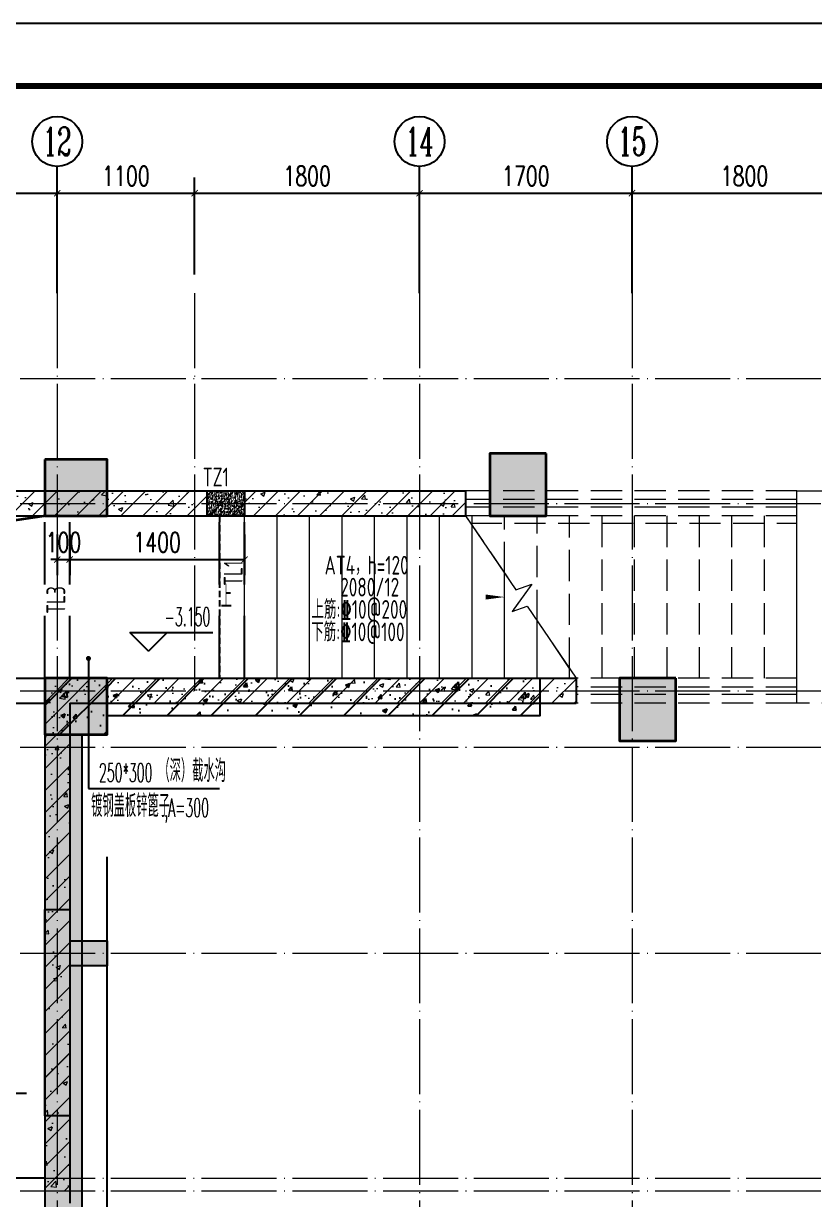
# Model space of a CAD drawing. Extents: x -655480 to 203344, y -294099 to 287156.
# Drawn here: x 53416 to 59745, y 216773 to 226182 of the extents above; entities that cross this region are included whole.
import ezdxf
from ezdxf.enums import TextEntityAlignment as Align

# ---------------------------------------------------------------- set-up
doc = ezdxf.new("R2010")
doc.units = 0
doc.header["$LTSCALE"] = 1000
for name, pattern in [('#P_--_20B1_001_t3$0$DASH', [0.35, 0.25, -0.1]), ('DASHED', [0.75, 0.5, -0.25]), ('DOTE', [2.42, 2, -0.2, 0.02, -0.2]), ('HIDDEN', [0.375, 0.25, -0.125])]:
    doc.linetypes.add(name, pattern=pattern)
doc.layers.get('0').update_dxf_attribs({"linetype": 'CONTINUOUS'})
doc.layers.get('DEFPOINTS').update_dxf_attribs({"linetype": 'CONTINUOUS'})
for name, color, linetype in [('-TK', 7, 'CONTINUOUS'), ('A-AXIS_TEXT', 7, 'CONTINUOUS'), ('AXIS', 3, 'CONTINUOUS'), ('DIM_ELEV', 3, 'CONTINUOUS'), ('DIM_LEAD', 3, 'CONTINUOUS'), ('DIM_SYMB', 3, 'CONTINUOUS'), ('G', 1, 'CONTINUOUS'), ('HATCH', 8, 'CONTINUOUS'), ('PUB_DIM', 3, 'CONTINUOUS'), ('PUB_TEXT', 2, 'CONTINUOUS'), ('S-Q墙填充', 252, 'CONTINUOUS'), ('S-Q墙实线', 6, 'CONTINUOUS'), ('S-Z柱实线', 6, 'CONTINUOUS'), ('S-梁', 4, 'DASHED'), ('TEXT', 2, 'CONTINUOUS'), ('WALL', 5, 'CONTINUOUS'), ('审核', 1, 'CONTINUOUS'), ('尺寸标注', 86, 'CONTINUOUS'), ('底图$0$PUB_HATCH', 252, 'CONTINUOUS')]:
    doc.layers.add(name, color=color, linetype=linetype)
for name, color, linetype, lineweight in [('AXIS_TEXT', 7, 'CONTINUOUS', 20), ('DOTE', 19, 'DOTE', 9), ('PUB_HATCH', 8, 'CONTINUOUS', 9), ('STAIR', 2, 'CONTINUOUS', 18), ('平面-看线', 45, 'CONTINUOUS', 15), ('底图$0$砼柱', 2, 'CONTINUOUS', 35)]:
    doc.layers.add(name, color=color, linetype=linetype, lineweight=lineweight)
doc.styles.add('_TCH_AXIS', font='COMPLEX', dxfattribs={"bigfont": 'GBCBIG'})
doc.styles.add('_TCH_DIM', font='SIMPLEX.shx', dxfattribs={"width": 0.7, "bigfont": 'GBCBIG.shx'})
doc.styles.add('_TCH_DIM_T3', font='SIMPLEX', dxfattribs={"width": 0.705882, "bigfont": 'GBCBIG'})
doc.styles.add('COMPLEX', font='COMPLEX')
doc.styles.add('TSSD_REIN', font='tssdeng.shx', dxfattribs={"width": 0.7, "height": 300, "bigfont": 'tssdchn.shx'})
doc.dimstyles.new('_TCH_ARCH&&50', dxfattribs={"dimtxt": 157.5, "dimasz": 50, "dimexe": 125, "dimexo": 150, "dimgap": 58.75, "dimtad": 1, "dimdec": 0, "dimzin": 0, "dimdsep": 46, "dimtxsty": '_TCH_DIM_T3', "dimblk": 'ARCHTICK', "dimcen": 0.09, "dimclrt": 7, "dimazin": 0, "dimtfac": 1, "dimtdec": 0, "dimtix": 1, "dimtmove": 2, "dimatfit": 3, "dimldrblk": 'ARCHTICK', "dimfxl": 1, "dimtolj": 1, "dimtzin": 0, "dimarcsym": 0})
pattern_1 = [(45, (-105413.38, 111072.3), (-88.38835, 88.38835), []), (50, (-105413.38, 111072.3), (358.6301, -31.37607), [37.5, -412.5]), (355, (-105413.4, 111072.3), (-69.3757, 376.0961), [30, -330]), (100.4514, (-105383.5, 111069.7), (289.2547, 344.7198), [31.8701, -350.57106]), (46.1842, (-105413.4, 111172.3), (533.6205, -82.7595), [56.25, -618.75]), (96.6356, (-105368.9, 111165.4), (467.3314, 487.059), [47.8051, -525.8565]), (351.1842, (-105413.4, 111172.3), (467.331, 487.0593), [45, -495]), (21, (-105363.38, 111147.3), (298.45353, -201.30945), [37.5, -412.5]), (326, (-105363.4, 111147.3), (121.6577, 362.575), [30, -330]), (71.4514, (-105338.5, 111130.53), (420.1113, 161.26525), [31.8701, -350.57106]), (37.5, (-105413.38, 111072.3), (6.07993, 166.44693), [0, -326, 0, -335, 0, -331.25]), (7.5, (-105413.38, 111072.3), (131.53477, 197.20586), [0, -191, 0, -318.5, 0, -126.25]), (327.5, (-105524.88, 111072.3), (266.91122, -11.27744), [0, -125, 0, -390, 0, -517.5]), (317.5, (-105574.88, 111072.3), (291.59308, 50.0525), [0, -162.5, 0, -259, 0, -367.5])]
pattern_2 = [(50, (38784.53, 227492.92), (358.63, -31.376), [37.5, -412.5]), (355, (38784.53, 227492.92), (-69.3757, 376.096), [30, -330]), (100.4514, (38814.4, 227490.3), (289.2547, 344.72), [31.87, -350.571]), (46.1842, (38784.53, 227592.92), (533.6205, -82.7595), [56.25, -618.75]), (96.6356, (38829, 227586.03), (467.331, 487.059), [47.805, -525.856]), (351.1842, (38784.53, 227592.9), (467.331, 487.059), [45, -495]), (21, (38834.53, 227567.92), (298.4535, -201.3094), [37.5, -412.5]), (326, (38834.53, 227567.92), (121.6577, 362.575), [30, -330]), (71.4514, (38859.4, 227551.15), (420.1113, 161.2652), [31.87, -350.571]), (37.5, (38784.53, 227492.92), (6.0799, 166.4469), [0, -326, 0, -335, 0, -331.25]), (7.5, (38784.53, 227492.92), (131.5348, 197.2059), [0, -191, 0, -318.5, 0, -126.25]), (327.5, (38673.03, 227492.92), (266.9112, -11.27744), [0, -125, 0, -390, 0, -517.5]), (317.5, (38623.03, 227492.92), (291.593, 50.0525), [0, -162.5, 0, -259, 0, -367.5]), (45, (38784.53, 227492.92), (-176.7767, 176.7767), [])]

# ---------------------------------------------------------------- blocks, each defined once
blk = doc.blocks.new('A1')
blk.add_lwpolyline([(0, 59400), (0, 0), (84100, 0), (84100, 59400)], close=True)
at = {"const_width": 100}
blk.add_lwpolyline([(2500, 58400), (2500, 1000), (83100, 1000), (83100, 58400)], close=True, dxfattribs=at)
blk = doc.blocks.new('_AXISO')
blk.add_circle((0, 0), 0.5)
at = {"layer": 'A-AXIS_TEXT', "style": 'COMPLEX', "width": 1.041667}
blk.add_attdef('A', text='', height=0.56, dxfattribs=at).set_placement((-0.25, -0.28), (0.25, -0.28), align=Align.FIT)
blk = doc.blocks.new('_ArchTick')
at = {"color": 0, "linetype": 'ByBlock', "const_width": 0.15}
blk.add_lwpolyline([(-0.5, -0.5), (0.5, 0.5)], dxfattribs=at)
blk = doc.blocks.new('*D1069')
at = {"layer": 'DEFPOINTS', "color": 0, "transparency": 16777216}
for p in [(53785.3, 222243.3), (55185.1, 222243.3), (55185.1, 221893.3)]:
    blk.add_point(p, dxfattribs=at)
at = {"layer": '尺寸标注', "color": 0, "lineweight": -2, "transparency": 16777216}
for p, q in [((53785.3, 222093.3), (53785.3, 221768.3)), ((55185.1, 222093.3), (55185.1, 221768.3)), ((53785.3, 221893.3), (55185.1, 221893.3))]:
    blk.add_line(p, q, dxfattribs=at)
at = {"layer": '尺寸标注', "color": 0, "lineweight": -2, "transparency": 16777216, "xscale": 50, "yscale": 50, "zscale": 50, "rotation": 180}
blk.add_blockref('_ArchTick', (53785.3, 221893.3), dxfattribs=at)
at = {"layer": '尺寸标注', "color": 0, "lineweight": -2, "transparency": 16777216, "xscale": 50, "yscale": 50, "zscale": 50}
blk.add_blockref('_ArchTick', (55185.1, 221893.3), dxfattribs=at)
at = {"layer": '尺寸标注', "color": 7, "transparency": 16777216, "insert": (54485.2, 222030.8), "char_height": 157.5, "attachment_point": 5, "style": '_TCH_DIM_T3'}
blk.add_mtext('\\A1;1400', dxfattribs=at)
blk = doc.blocks.new('*D1070')
at = {"layer": 'DEFPOINTS', "color": 0, "transparency": 16777216}
for p in [(53685.3, 222243.3), (53785.3, 222243.3), (53785.3, 221893.3)]:
    blk.add_point(p, dxfattribs=at)
at = {"layer": '尺寸标注', "color": 0, "lineweight": -2, "transparency": 16777216}
for p, q in [((53685.3, 222093.3), (53685.3, 221768.3)), ((53785.3, 222093.3), (53785.3, 221768.3)), ((53685.3, 221893.3), (53635.3, 221893.3)), ((53685.3, 221893.3), (53785.3, 221893.3)), ((53785.3, 221893.3), (53835.3, 221893.3))]:
    blk.add_line(p, q, dxfattribs=at)
at = {"layer": '尺寸标注', "color": 0, "lineweight": -2, "transparency": 16777216, "xscale": 50, "yscale": 50, "zscale": 50}
blk.add_blockref('_ArchTick', (53685.3, 221893.3), dxfattribs=at)
at = {"layer": '尺寸标注', "color": 0, "lineweight": -2, "transparency": 16777216, "xscale": 50, "yscale": 50, "zscale": 50, "rotation": 180}
blk.add_blockref('_ArchTick', (53785.3, 221893.3), dxfattribs=at)
at = {"layer": '尺寸标注', "color": 7, "transparency": 16777216, "insert": (53735.3, 222030.8), "char_height": 157.5, "attachment_point": 5, "style": '_TCH_DIM_T3'}
blk.add_mtext('\\A1;100', dxfattribs=at)
blk = doc.blocks.new('*D1097')
at = {"layer": 'DEFPOINTS', "color": 0, "transparency": 16777216}
for p in [(53685.3, 224824.6), (50885.3, 224024.6), (53685.3, 224024.6)]:
    blk.add_point(p, dxfattribs=at)
at = {"layer": 'PUB_DIM', "color": 0, "lineweight": -2, "transparency": 16777216}
for p, q in [((50885.3, 224174.6), (50885.3, 224949.6)), ((53685.3, 224174.6), (53685.3, 224949.6)), ((50885.3, 224824.6), (53685.3, 224824.6))]:
    blk.add_line(p, q, dxfattribs=at)
at = {"layer": 'PUB_DIM', "color": 0, "lineweight": -2, "transparency": 16777216, "xscale": 50, "yscale": 50, "zscale": 50, "rotation": 180}
blk.add_blockref('_ArchTick', (50885.3, 224824.6), dxfattribs=at)
at = {"layer": 'PUB_DIM', "color": 0, "lineweight": -2, "transparency": 16777216, "xscale": 50, "yscale": 50, "zscale": 50}
blk.add_blockref('_ArchTick', (53685.3, 224824.6), dxfattribs=at)
at = {"layer": 'PUB_DIM', "color": 7, "transparency": 16777216, "insert": (52285.3, 224962.1), "char_height": 157.5, "attachment_point": 5, "style": '_TCH_DIM_T3'}
blk.add_mtext('\\A1;2800', dxfattribs=at)
blk = doc.blocks.new('*D1098')
at = {"layer": 'DEFPOINTS', "color": 0, "transparency": 16777216}
for p in [(54785.3, 224824.6), (53685.3, 224024.6), (54785.3, 224024.6)]:
    blk.add_point(p, dxfattribs=at)
at = {"layer": 'PUB_DIM', "color": 0, "lineweight": -2, "transparency": 16777216}
for p, q in [((53685.3, 224174.6), (53685.3, 224949.6)), ((54785.3, 224174.6), (54785.3, 224949.6)), ((53685.3, 224824.6), (54785.3, 224824.6))]:
    blk.add_line(p, q, dxfattribs=at)
at = {"layer": 'PUB_DIM', "color": 0, "lineweight": -2, "transparency": 16777216, "xscale": 50, "yscale": 50, "zscale": 50, "rotation": 180}
blk.add_blockref('_ArchTick', (53685.3, 224824.6), dxfattribs=at)
at = {"layer": 'PUB_DIM', "color": 0, "lineweight": -2, "transparency": 16777216, "xscale": 50, "yscale": 50, "zscale": 50}
blk.add_blockref('_ArchTick', (54785.3, 224824.6), dxfattribs=at)
at = {"layer": 'PUB_DIM', "color": 7, "transparency": 16777216, "insert": (54235.3, 224962.1), "char_height": 157.5, "attachment_point": 5, "style": '_TCH_DIM_T3'}
blk.add_mtext('\\A1;1100', dxfattribs=at)
blk = doc.blocks.new('*D1099')
at = {"layer": 'DEFPOINTS', "color": 0, "transparency": 16777216}
for p in [(56585.3, 224824.6), (54785.3, 224024.6), (56585.3, 224024.6)]:
    blk.add_point(p, dxfattribs=at)
at = {"layer": 'PUB_DIM', "color": 0, "lineweight": -2, "transparency": 16777216}
for p, q in [((54785.3, 224174.6), (54785.3, 224949.6)), ((56585.3, 224174.6), (56585.3, 224949.6)), ((54785.3, 224824.6), (56585.3, 224824.6))]:
    blk.add_line(p, q, dxfattribs=at)
at = {"layer": 'PUB_DIM', "color": 0, "lineweight": -2, "transparency": 16777216, "xscale": 50, "yscale": 50, "zscale": 50, "rotation": 180}
blk.add_blockref('_ArchTick', (54785.3, 224824.6), dxfattribs=at)
at = {"layer": 'PUB_DIM', "color": 0, "lineweight": -2, "transparency": 16777216, "xscale": 50, "yscale": 50, "zscale": 50}
blk.add_blockref('_ArchTick', (56585.3, 224824.6), dxfattribs=at)
at = {"layer": 'PUB_DIM', "color": 7, "transparency": 16777216, "insert": (55685.3, 224962.1), "char_height": 157.5, "attachment_point": 5, "style": '_TCH_DIM_T3'}
blk.add_mtext('\\A1;1800', dxfattribs=at)
blk = doc.blocks.new('*D1100')
at = {"layer": 'DEFPOINTS', "color": 0, "transparency": 16777216}
for p in [(58285.3, 224824.6), (56585.3, 224024.6), (58285.3, 224024.6)]:
    blk.add_point(p, dxfattribs=at)
at = {"layer": 'PUB_DIM', "color": 0, "lineweight": -2, "transparency": 16777216}
for p, q in [((56585.3, 224174.6), (56585.3, 224949.6)), ((58285.3, 224174.6), (58285.3, 224949.6)), ((56585.3, 224824.6), (58285.3, 224824.6))]:
    blk.add_line(p, q, dxfattribs=at)
at = {"layer": 'PUB_DIM', "color": 0, "lineweight": -2, "transparency": 16777216, "xscale": 50, "yscale": 50, "zscale": 50, "rotation": 180}
blk.add_blockref('_ArchTick', (56585.3, 224824.6), dxfattribs=at)
at = {"layer": 'PUB_DIM', "color": 0, "lineweight": -2, "transparency": 16777216, "xscale": 50, "yscale": 50, "zscale": 50}
blk.add_blockref('_ArchTick', (58285.3, 224824.6), dxfattribs=at)
at = {"layer": 'PUB_DIM', "color": 7, "transparency": 16777216, "insert": (57435.3, 224962.1), "char_height": 157.5, "attachment_point": 5, "style": '_TCH_DIM_T3'}
blk.add_mtext('\\A1;1700', dxfattribs=at)
blk = doc.blocks.new('*D1101')
at = {"layer": 'DEFPOINTS', "color": 0, "transparency": 16777216}
for p in [(60085.3, 224824.6), (58285.3, 224024.6), (60085.3, 224024.6)]:
    blk.add_point(p, dxfattribs=at)
at = {"layer": 'PUB_DIM', "color": 0, "lineweight": -2, "transparency": 16777216}
for p, q in [((58285.3, 224174.6), (58285.3, 224949.6)), ((60085.3, 224174.6), (60085.3, 224949.6)), ((58285.3, 224824.6), (60085.3, 224824.6))]:
    blk.add_line(p, q, dxfattribs=at)
at = {"layer": 'PUB_DIM', "color": 0, "lineweight": -2, "transparency": 16777216, "xscale": 50, "yscale": 50, "zscale": 50, "rotation": 180}
blk.add_blockref('_ArchTick', (58285.3, 224824.6), dxfattribs=at)
at = {"layer": 'PUB_DIM', "color": 0, "lineweight": -2, "transparency": 16777216, "xscale": 50, "yscale": 50, "zscale": 50}
blk.add_blockref('_ArchTick', (60085.3, 224824.6), dxfattribs=at)
at = {"layer": 'PUB_DIM', "color": 7, "transparency": 16777216, "insert": (59185.3, 224962.1), "char_height": 157.5, "attachment_point": 5, "style": '_TCH_DIM_T3'}
blk.add_mtext('\\A1;1800', dxfattribs=at)

msp = doc.modelspace()

# ---------------------------------------------------------------- hatches: boundary and pattern name
at = {"layer": 'G'}
h = msp.add_hatch(dxfattribs=at)
h.set_pattern_fill('AR-CONC', color=256, scale=5, angle=-450, style=0)
h.set_pattern_definition([(140, (488842.39, -7224054.036), (3.13760675, 35.86300913), [3.75, -41.25]), (85, (488842.39, -7224054.036), (-37.60960669, -6.93756668), [3, -33]), (190.4514, (488842.65, -7224051.048), (-34.4719771, 28.92546909), [3.1870095, -35.0571056]), (136.1842, (488832.39, -7224054.036), (8.27595072, 53.36205243), [5.625, -61.875]), (186.6356, (488833.08, -7224049.59), (-48.70589355, 46.73313528), [4.7805144, -52.58565]), (81.1842, (488832.39, -7224054.036), (-48.70593005, 46.73309726), [4.5, -49.5]), (111, (488834.89, -7224049.036), (20.13094453, 29.84535261), [3.75, -41.25]), (56, (488834.89, -7224049.036), (-36.25750225, 12.1657666), [3, -33]), (161.4514, (488836.568, -7224046.55), (-16.12652484, 42.01113143), [3.1870095, -35.0571056]), (127.5, (488842.39, -7224054.036), (-16.644692692, 0.607992766), [0, -32.6, 0, -33.5, 0, -33.125]), (97.5, (488842.39, -7224054.036), (-19.720585594, 13.15347687), [0, -19.1, 0, -31.85, 0, -12.625]), (57.5, (488842.39, -7224065.186), (1.127743587, 26.691121809), [0, -12.5, 0, -39, 0, -51.75]), (47.5, (488842.39, -7224070.186), (-5.00524912, 29.15930847), [0, -16.25, 0, -25.9, 0, -36.75])])
h.paths.add_polyline_path([(54884.98, 222243.15), (54884.98, 222443.15), (55184.98, 222443.15), (55184.98, 222243.15)])
at = {"layer": 'HATCH'}
for points in [[(57597.96, 222743.17), (57147.96, 222743.17), (57147.96, 222243.17), (57597.96, 222243.17)], [(53585.34, 222693.17), (53585.34, 222243.17), (54085.34, 222243.17), (54085.34, 222693.17)], [(53585.34, 220943.17), (53585.34, 220493.17), (54085.34, 220493.17), (54085.34, 220943.17)], [(58635.34, 220943.17), (58185.34, 220943.17), (58185.34, 220443.17), (58635.34, 220443.17)]]:
    msp.add_hatch(color=252, dxfattribs=at).paths.add_polyline_path(points)
at = {"layer": 'PUB_HATCH'}
h = msp.add_hatch(dxfattribs=at)
h.set_pattern_fill('钢筋混凝土', color=256, scale=50, style=0)
h.set_pattern_definition(pattern_1)
h.paths.add_polyline_path([(50785.34, 222443.03), (50985.34, 222243.03), (53685.34, 222243.03), (53685.34, 222443.03)])
h = msp.add_hatch(dxfattribs=at)
h.set_pattern_fill('钢筋混凝土', color=256, scale=50, style=0)
h.set_pattern_definition(pattern_1)
h.paths.add_polyline_path([(53685.33, 222443.03), (53685.35, 222243.03), (56953.09, 222243.28), (56953.08, 222443.28)])
h = msp.add_hatch(dxfattribs=at)
h.set_pattern_fill('钢筋混凝土', color=256, scale=50, style=0)
h.set_pattern_definition(pattern_1)
h.paths.add_polyline_path([(53585.34, 220943.03), (53785.34, 220743.04), (57837.09, 220743.28), (57837.08, 220943.28)])
h = msp.add_hatch(dxfattribs=at)
h.set_pattern_fill('钢筋混凝土', color=256, scale=50, style=0)
h.set_pattern_definition([(45, (-105413.38, 111072.44), (-88.38835, 88.38835), []), (50, (-105413.38, 111072.44), (358.6301, -31.37607), [37.5, -412.5]), (355, (-105413.4, 111072.44), (-69.3757, 376.0961), [30, -330]), (100.4514, (-105383.5, 111069.83), (289.2547, 344.7198), [31.8701, -350.57106]), (46.1842, (-105413.4, 111172.44), (533.6205, -82.7595), [56.25, -618.75]), (96.6356, (-105368.9, 111165.54), (467.3314, 487.059), [47.8051, -525.8565]), (351.1842, (-105413.4, 111172.44), (467.331, 487.0593), [45, -495]), (21, (-105363.38, 111147.44), (298.45353, -201.30945), [37.5, -412.5]), (326, (-105363.4, 111147.44), (121.6577, 362.575), [30, -330]), (71.4514, (-105338.5, 111130.67), (420.1113, 161.26525), [31.8701, -350.57106]), (37.5, (-105413.38, 111072.44), (6.07993, 166.44693), [0, -326, 0, -335, 0, -331.25]), (7.5, (-105413.38, 111072.44), (131.53477, 197.20586), [0, -191, 0, -318.5, 0, -126.25]), (327.5, (-105524.88, 111072.44), (266.91122, -11.27744), [0, -125, 0, -390, 0, -517.5]), (317.5, (-105574.88, 111072.44), (291.59308, 50.0525), [0, -162.5, 0, -259, 0, -367.5])])
h.paths.add_polyline_path([(53785.34, 220743.18), (53585.34, 220943.17), (53585.34, 216843.18), (53785.34, 216843.18)])
h = msp.add_hatch(dxfattribs=at)
h.set_pattern_fill('钢筋混凝土', color=256, scale=50, style=0)
h.set_pattern_definition(pattern_1)
h.paths.add_polyline_path([(53785.34, 220743.04), (53585.34, 220943.03), (53585.34, 216843.04), (53785.34, 216843.04)])
at = {"layer": 'S-Q墙填充'}
h = msp.add_hatch(dxfattribs=at)
h.set_pattern_fill('ARMORED', color=252, scale=50, style=0)
h.set_pattern_definition(pattern_2)
h.paths.add_polyline_path([(53585.23, 220943.16), (53585.23, 220493.16), (54085.23, 220493.16), (54085.23, 220943.16)])
h = msp.add_hatch(dxfattribs=at)
h.set_pattern_fill('ARMORED', color=252, scale=50, style=0)
h.set_pattern_definition(pattern_2)
h.paths.add_polyline_path([(54085.23, 220943.16), (57548.5, 220943.16), (57548.5, 220643.16), (54085.23, 220643.16)])
h = msp.add_hatch(dxfattribs=at)
h.set_pattern_fill('ARMORED', color=252, scale=50, style=0)
h.set_pattern_definition(pattern_2)
h.paths.add_polyline_path([(53585.23, 214843.17), (53435.23, 214843.17), (53435.23, 212543.17), (53735.23, 212543.17), (53735.23, 209843.16), (53735.23, 214543.17), (53885.23, 214543.17), (53885.23, 220493.16), (53585.23, 220493.16)])
at = {"layer": '底图$0$PUB_HATCH'}
msp.add_hatch(color=256, dxfattribs=at).paths.add_polyline_path([(53785.34, 217443.17), (53585.34, 217443.17), (53585.34, 219093.17), (53785.34, 219093.17), (53785.34, 218843.17), (54085.34, 218843.17), (54085.34, 218643.17), (53785.34, 218643.17)])

# ---------------------------------------------------------------- linework, layer by layer
at = {"color": 6, "const_width": 20}
msp.add_lwpolyline([(50985.57, 216943.17), (51371.15, 221912.89), (53585.57, 222243.21)], dxfattribs=at)
at = {"layer": 'AXIS'}
for p, q in [((53685.34, 224024.63), (53685.34, 225039.24)), ((56585.34, 224024.63), (56585.34, 225039.24)), ((58285.34, 224024.63), (58285.34, 225039.24))]:
    msp.add_line(p, q, dxfattribs=at)
at = {"layer": 'DIM_ELEV', "color": 6}
for p, q in [((54416.2, 221159.21), (54266.2, 221309.21)), ((54266.2, 221309.21), (54931.12, 221309.21)), ((54416.2, 221159.21), (54566.2, 221309.21)), ((52775.59, 217623.17), (53440.51, 217623.17))]:
    msp.add_line(p, q, dxfattribs=at)
at = {"layer": 'DIM_LEAD'}
for p, q in [((53935.34, 221102.04), (53935.34, 220061.37)), ((53935.34, 220061.37), (54985.29, 220061.37))]:
    msp.add_line(p, q, dxfattribs=at)
at = {"layer": 'DIM_LEAD', "const_width": 20}
msp.add_lwpolyline([(53935.34, 221112.04, 1), (53935.34, 221092.04, 1)], format="xyb", close=True, dxfattribs=at)
at = {"layer": 'DIM_SYMB'}
msp.add_lwpolyline([(55117.03, 221593.42, 0, 0, 0), (57265.08, 221593.42, 0, 40, 0), (57115.08, 221593.42, 0, 0, 0)], format="xyseb", dxfattribs=at)
msp.add_lwpolyline([(54085.34, 212094.43), (54085.34, 215748.01), (53980.34, 215786.23), (54190.34, 215823.26), (54085.34, 215860.51), (54085.34, 219514.09)], dxfattribs=at)
at = {"layer": 'DOTE', "linetype": 'DOTE', "ltscale": 0.3}
for p, q in [((53685.34, 224024.63), (53685.34, 214743.17)), ((54785.34, 224024.63), (54785.34, 220843.17)), ((56585.34, 224024.63), (56585.34, 212643.17)), ((58285.34, 224024.63), (58285.34, 212643.18)), ((50485.34, 223343.17), (61848.92, 223343.17)), ((50485.34, 222343.17), (61848.92, 222343.17)), ((50485.34, 220843.17), (61848.92, 220843.17)), ((50485.34, 220393.17), (61848.92, 220393.17)), ((50485.34, 218743.17), (61848.92, 218743.17)), ((50485.34, 216943.17), (61848.92, 216943.17)), ((50485.34, 216843.17), (61848.92, 216843.18))]:
    msp.add_line(p, q, dxfattribs=at)
at = {"layer": 'G'}
msp.add_lwpolyline([(54884.98, 222243.15), (54884.98, 222443.15), (55184.98, 222443.15), (55184.98, 222243.15)], close=True, dxfattribs=at)
at = {"layer": 'S-Q墙实线', "linetype": 'ByBlock'}
msp.add_lwpolyline([(54085.23, 220943.16), (57548.5, 220943.16), (57548.5, 220643.16), (54085.23, 220643.16)], close=True, dxfattribs=at)
msp.add_lwpolyline([(53585.23, 214843.17), (53435.23, 214843.17), (53435.23, 212543.17), (53735.23, 212543.17), (53735.23, 212546.92), (53735.23, 212546.92), (53735.23, 214543.17), (53885.23, 214543.17), (53885.23, 220493.16), (53585.23, 220493.16), (53585.23, 214843.17)], dxfattribs=at)
at = {"layer": 'S-Q墙实线', "color": 6}
msp.add_lwpolyline([(53785.34, 217443.17), (53585.34, 217443.17), (53585.34, 219093.17), (53785.34, 219093.17), (53785.34, 218843.17), (54085.34, 218843.17), (54085.34, 218643.17), (53785.34, 218643.17)], close=True, dxfattribs=at)
at = {"layer": 'S-Z柱实线', "color": 2, "lineweight": 35}
for points in [[(57597.96, 222743.17), (57147.96, 222743.17), (57147.96, 222243.17), (57597.96, 222243.17)], [(53585.34, 222693.17), (53585.34, 222243.17), (54085.34, 222243.17), (54085.34, 222693.17)], [(53585.34, 220943.17), (53585.34, 220493.17), (54085.34, 220493.17), (54085.34, 220943.17)], [(58635.34, 220943.17), (58185.34, 220943.17), (58185.34, 220443.17), (58635.34, 220443.17)]]:
    msp.add_lwpolyline(points, close=True, dxfattribs=at)
at = {"layer": 'S-Z柱实线', "lineweight": 35}
msp.add_lwpolyline([(53585.23, 220943.16), (53585.23, 220493.16), (54085.23, 220493.16), (54085.23, 220943.16)], close=True, dxfattribs=at)
at = {"layer": 'S-梁'}
for p, q in [((54984.98, 220943.29), (54984.98, 222243.29)), ((55184.98, 220943.29), (55184.98, 222243.29)), ((53585.23, 220943.04), (53585.23, 222221.92)), ((53785.24, 220943.05), (53785.24, 222221.93)), ((50985.34, 220943.17), (53585.34, 220943.16)), ((50985.34, 220743.17), (53585.34, 220743.16))]:
    msp.add_line(p, q, dxfattribs=at)
at = {"layer": 'STAIR', "color": 246, "linetype": '#P_--_20B1_001_t3$0$DASH'}
for p, q in [((59605.08, 222443.42), (56953.08, 222443.42)), ((59605.08, 222373.42), (56953.08, 222373.66)), ((59605.08, 222313.42), (56953.08, 222313.66)), ((59605.08, 222243.42), (56953.08, 222243.42)), ((59605.08, 222243.42), (56953.08, 222243.42)), ((56953.08, 222243.42), (57355.79, 221651.2)), ((57005.08, 222166.95), (57005.08, 222243.42)), ((57265.08, 221784.59), (57265.08, 222243.42)), ((57525.08, 221402.24), (57525.08, 222243.42)), ((57785.08, 221019.89), (57785.08, 222243.42)), ((58045.08, 220943.42), (58045.08, 222243.42)), ((58305.08, 220943.42), (58305.08, 222243.42)), ((58565.08, 220943.42), (58565.08, 222243.42)), ((58825.08, 220943.42), (58825.08, 222243.42)), ((59085.08, 220943.42), (59085.08, 222243.42)), ((59345.08, 220943.42), (59345.08, 222243.42)), ((59605.08, 220943.42), (59605.08, 222243.42)), ((56993.88, 222183.42), (59605.08, 222183.42)), ((57483.27, 221695.63), (57325.99, 221477.44)), ((57355.79, 221651.2), (57483.27, 221695.63)), ((57325.99, 221477.44), (57445.6, 221519.13)), ((57445.6, 221519.13), (57837.08, 220943.42)), ((59605.08, 220943.42), (57837.08, 220943.42)), ((59605.08, 220943.42), (57837.08, 220943.42)), ((59605.08, 220873.42), (57837.08, 220873.66)), ((59605.08, 220813.42), (57837.08, 220813.66)), ((59605.08, 220743.42), (57837.08, 220743.66))]:
    msp.add_line(p, q, dxfattribs=at)
at = {"layer": 'STAIR'}
for p, q in [((56953.08, 222243.42), (55185.08, 222243.42)), ((55185.08, 220943.42), (55185.08, 222243.42)), ((55445.08, 220943.42), (55445.08, 222243.42)), ((55705.08, 220943.42), (55705.08, 222243.42)), ((55965.08, 220943.42), (55965.08, 222243.42)), ((56225.08, 220943.42), (56225.08, 222243.42)), ((56485.08, 220943.42), (56485.08, 222243.42)), ((56745.08, 220943.42), (56745.08, 222243.42)), ((56953.08, 222243.42), (57355.79, 221651.2)), ((57005.08, 220943.42), (57005.08, 222166.95)), ((57265.08, 220943.42), (57265.08, 221784.59)), ((57483.27, 221695.63), (57325.99, 221477.44)), ((57355.79, 221651.2), (57483.27, 221695.63)), ((57325.99, 221477.44), (57445.6, 221519.13)), ((57445.6, 221519.13), (57837.08, 220943.42)), ((57525.08, 220943.42), (57525.08, 221402.24)), ((57785.08, 220943.42), (57785.08, 221019.89)), ((57837.08, 220943.42), (55185.08, 220943.42))]:
    msp.add_line(p, q, dxfattribs=at)
at = {"layer": 'STAIR', "color": 246, "linetype": '#P_--_20B1_001_t3$0$DASH'}
msp.add_lwpolyline([(59605.08, 222443.42), (61105.08, 222443.42), (61105.08, 220743.42), (59605.08, 220743.42)], close=True, dxfattribs=at)
at = {"layer": 'WALL'}
for p, q in [((50785.34, 222443.17), (53685.34, 222443.17)), ((53685.33, 222443.17), (56953.08, 222443.42)), ((56953.08, 222443.42), (56953.09, 222243.42)), ((50985.34, 222243.17), (53685.34, 222243.17)), ((53585.34, 222243.17), (53585.34, 222243.07)), ((53585.34, 222243.07), (53785.34, 222243.07)), ((53685.35, 222243.17), (56953.09, 222243.42)), ((53785.34, 222243.07), (53785.34, 222243.18)), ((53585.34, 220943.16), (57837.08, 220943.42)), ((53585.34, 220943.16), (53785.34, 220943.18)), ((53585.34, 220943.16), (53585.34, 216843.17)), ((57837.08, 220943.42), (57837.09, 220743.42)), ((53785.34, 220743.18), (57837.09, 220743.42)), ((53785.34, 220743.18), (53785.34, 216843.17)), ((53585.34, 216943.17), (50985.34, 216943.17)), ((53585.34, 216843.17), (53585.34, 216743.17)), ((53785.34, 216843.17), (53785.34, 216743.17))]:
    msp.add_line(p, q, dxfattribs=at)
at = {"layer": '审核', "color": 58, "linetype": 'HIDDEN', "ltscale": 0.2}
msp.add_line((54985.33, 222243.26), (54985.4, 220943.24), dxfattribs=at)
at = {"layer": '平面-看线'}
for p, q in [((59605.08, 222243.42), (59605.08, 222443.42)), ((59605.08, 220743.42), (59605.08, 220943.42))]:
    msp.add_line(p, q, dxfattribs=at)
at = {"layer": '底图$0$砼柱', "color": 3, "lineweight": 35}
msp.add_lwpolyline([(53585.23, 220943.16), (53585.23, 220493.16), (54085.23, 220493.16), (54085.23, 220943.16)], close=True, dxfattribs=at)

# ---------------------------------------------------------------- block references
at = {"layer": '-TK', "xscale": 0.5, "yscale": 0.5, "zscale": 0.5}
msp.add_blockref('A1', (27867.19, 196482.28), dxfattribs=at)
at = {"layer": 'AXIS'}
ref = msp.add_blockref('_AXISO', (53685.34, 225239.24), dxfattribs=dict(at, xscale=400, yscale=400, zscale=400))
ref.add_attrib('A', '12', dxfattribs={"layer": 'AXIS_TEXT', "height": 226.274, "style": '_TCH_AXIS', "width": 0.724138}).set_placement((53572.2, 225126.1), (53798.48, 225126.1), align=Align.FIT)
ref = msp.add_blockref('_AXISO', (56585.34, 225239.24), dxfattribs=dict(at, xscale=400, yscale=400, zscale=400))
ref.add_attrib('A', '14', dxfattribs={"layer": 'AXIS_TEXT', "height": 226.274, "style": '_TCH_AXIS', "width": 0.677419}).set_placement((56472.2, 225126.1), (56698.48, 225126.1), align=Align.FIT)
ref = msp.add_blockref('_AXISO', (58285.34, 225239.24), dxfattribs=dict(at, xscale=400, yscale=400, zscale=400))
ref.add_attrib('A', '15', dxfattribs={"layer": 'AXIS_TEXT', "height": 226.274, "style": '_TCH_AXIS', "width": 0.724138}).set_placement((58172.2, 225126.1), (58398.48, 225126.1), align=Align.FIT)

# ---------------------------------------------------------------- texts
at = {"layer": 'PUB_TEXT', "style": '_TCH_DIM'}
for s, height, width, p in [('上', 178.72, 0.7, (54994, 221505.92)), ('（深）截水沟', 178.723, 0.7, (54495.3, 220113.87)), ('250*300', 148.75, 0.494118, (54019.3, 220113.87)), ('镀钢盖板锌篦子', 178.723, 0.7, (53956.96, 219833.87)), (',A=300', 148.75, 0.494118, (54540.79, 219833.87))]:
    msp.add_text(s, height=height, dxfattribs=dict(at, width=width)).set_placement(p)
at = {"layer": 'PUB_TEXT', "color": 6, "style": '_TCH_DIM', "width": 0.494118}
msp.add_text('-3.150', height=148.75, dxfattribs=at).set_placement((54545.12, 221361.71))
at = {"layer": 'TEXT', "color": 230, "style": 'TSSD_REIN', "width": 0.7}
for s, p in [('TZ1', (54850.48, 222478.36)), ('上筋:%%13210@200', (55720.49, 221419.13, 0)), ('下筋:%%13210@100', (55718.08, 221239.52, 0))]:
    msp.add_text(s, height=150, dxfattribs=at).set_placement(p)
for s, p in [('TL1', (55168.81, 221682.97)), ('TL3', (53750, 221458.8))]:
    msp.add_text(s, height=150, rotation=90, dxfattribs=at).set_placement(p)
for s, p in [('AT4，h=120', (56161.44, 221773.27)), ('2080/12', (56186.17, 221597.6))]:
    msp.add_text(s, height=150, dxfattribs=at).set_placement(p, align=Align.CENTER)

# ---------------------------------------------------------------- dimensions: what is measured, and where the dimension line sits
at = {"layer": 'PUB_DIM'}
for p1, p2, picture, middle in [((50885.34, 224024.63), (53685.34, 224024.63), '*D1097', (52285.34, 224962.13)), ((53685.34, 224024.63), (54785.34, 224024.63), '*D1098', (54235.34, 224962.13)), ((54785.34, 224024.63), (56585.34, 224024.63), '*D1099', (55685.34, 224962.13)), ((56585.34, 224024.63), (58285.34, 224024.63), '*D1100', (57435.34, 224962.13)), ((58285.34, 224024.63), (60085.34, 224024.63), '*D1101', (59185.34, 224962.13))]:
    dim = msp.add_aligned_dim(p1=p1, p2=p2, distance=799.99, dimstyle='_TCH_ARCH&&50', dxfattribs=at)
    dim.commit()
    dim.dimension.update_dxf_attribs({"geometry": picture, "text_midpoint": middle})
at = {"layer": '尺寸标注', "color": 106}
dim = msp.add_linear_dim(base=(53785.27, 221893.32), p1=(53685.34, 222243.28), p2=(53785.27, 222243.28), angle=0, dimstyle='_TCH_ARCH&&50', dxfattribs=at)
dim.commit()
dim.dimension.update_dxf_attribs({"geometry": '*D1070', "text_midpoint": (53735.29, 222030.82), "dimtype": 161})
dim = msp.add_aligned_dim(p1=(53785.27, 222243.28), p2=(55185.08, 222243.28), distance=-349.96, dimstyle='_TCH_ARCH&&50', dxfattribs=at)
dim.commit()
dim.dimension.update_dxf_attribs({"geometry": '*D1069', "text_midpoint": (54485.18, 222030.82)})

doc.saveas('drawing.dxf')
